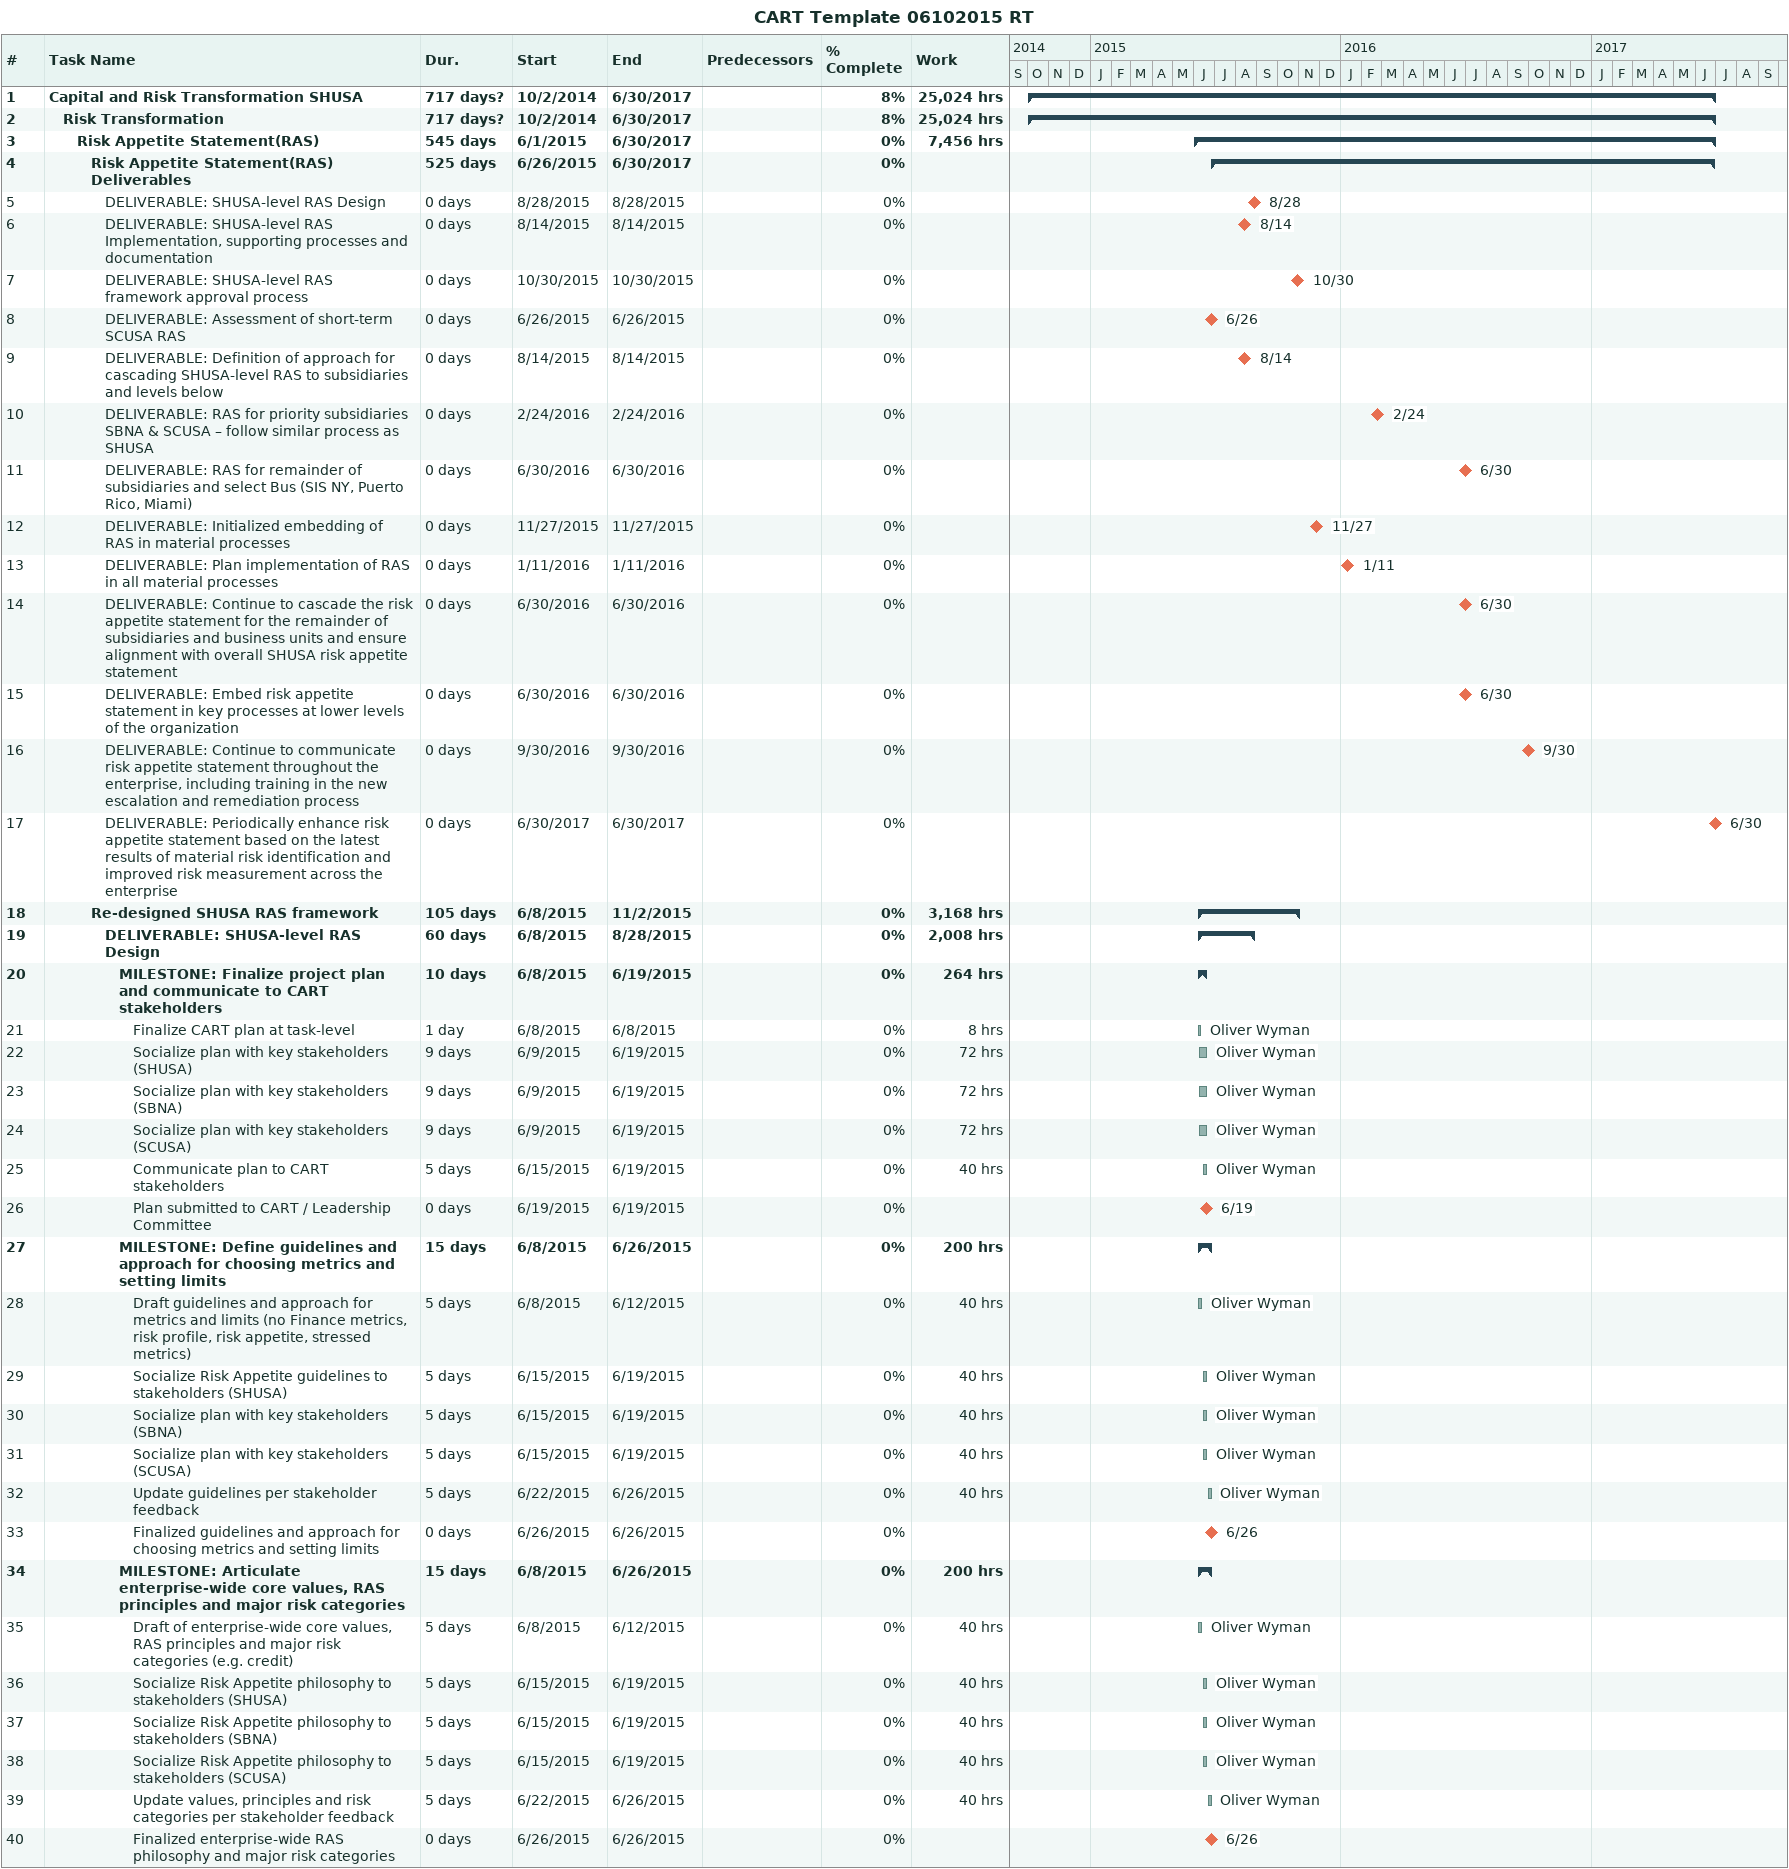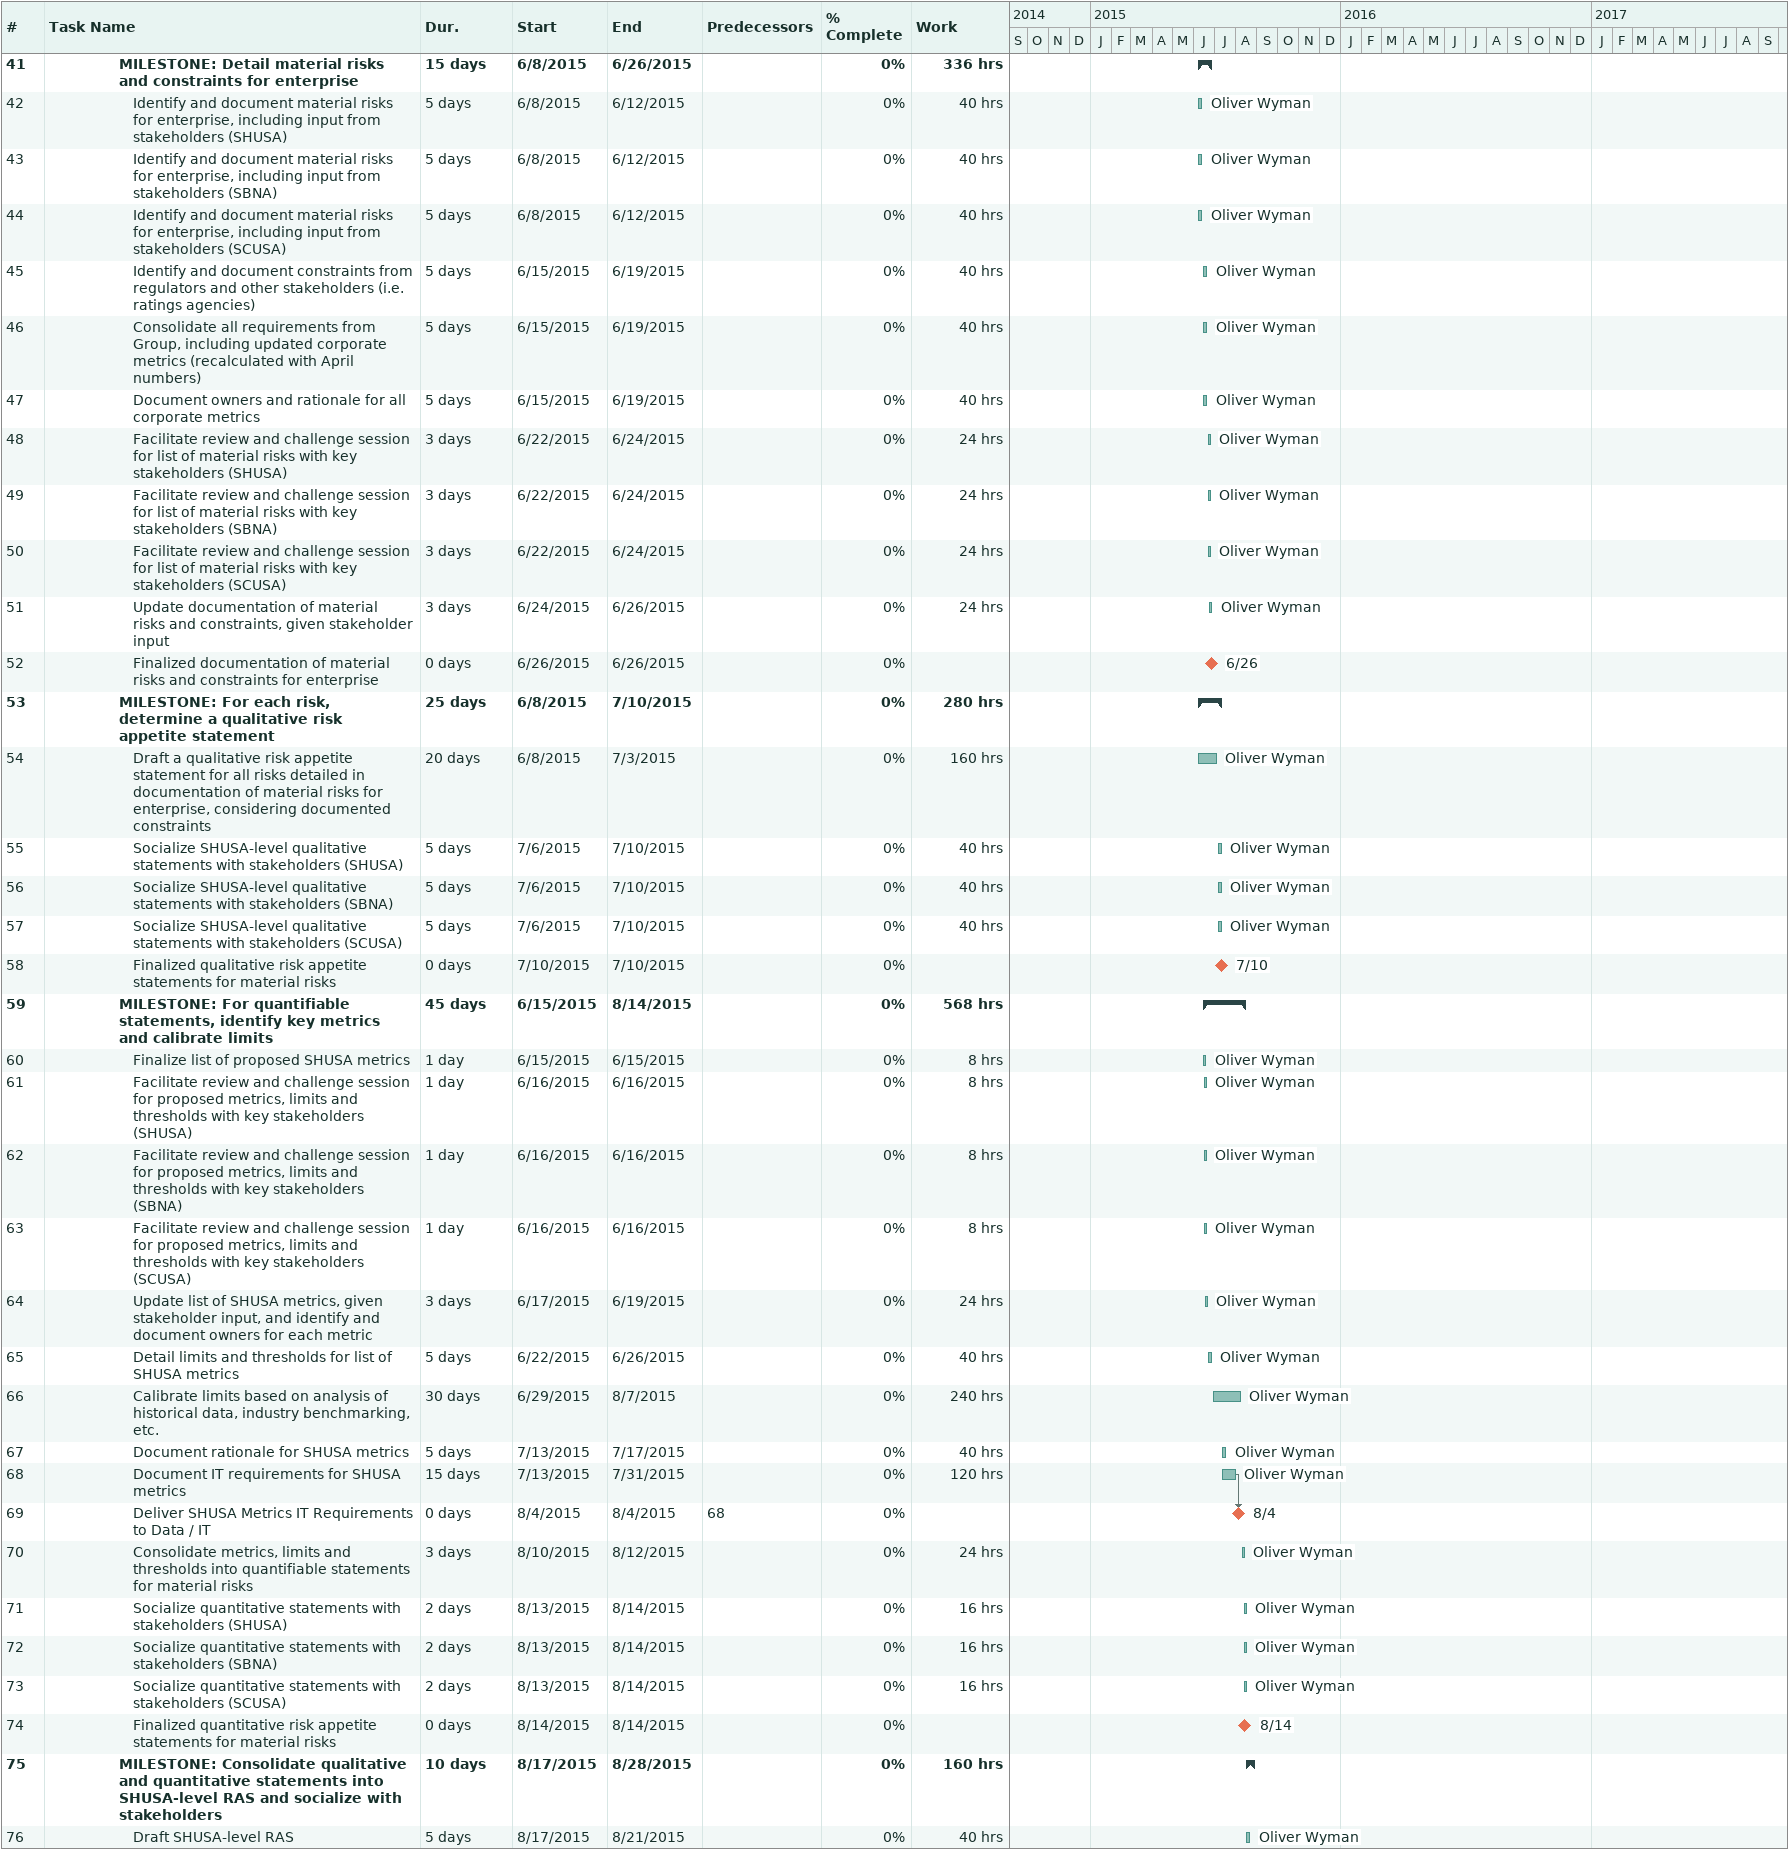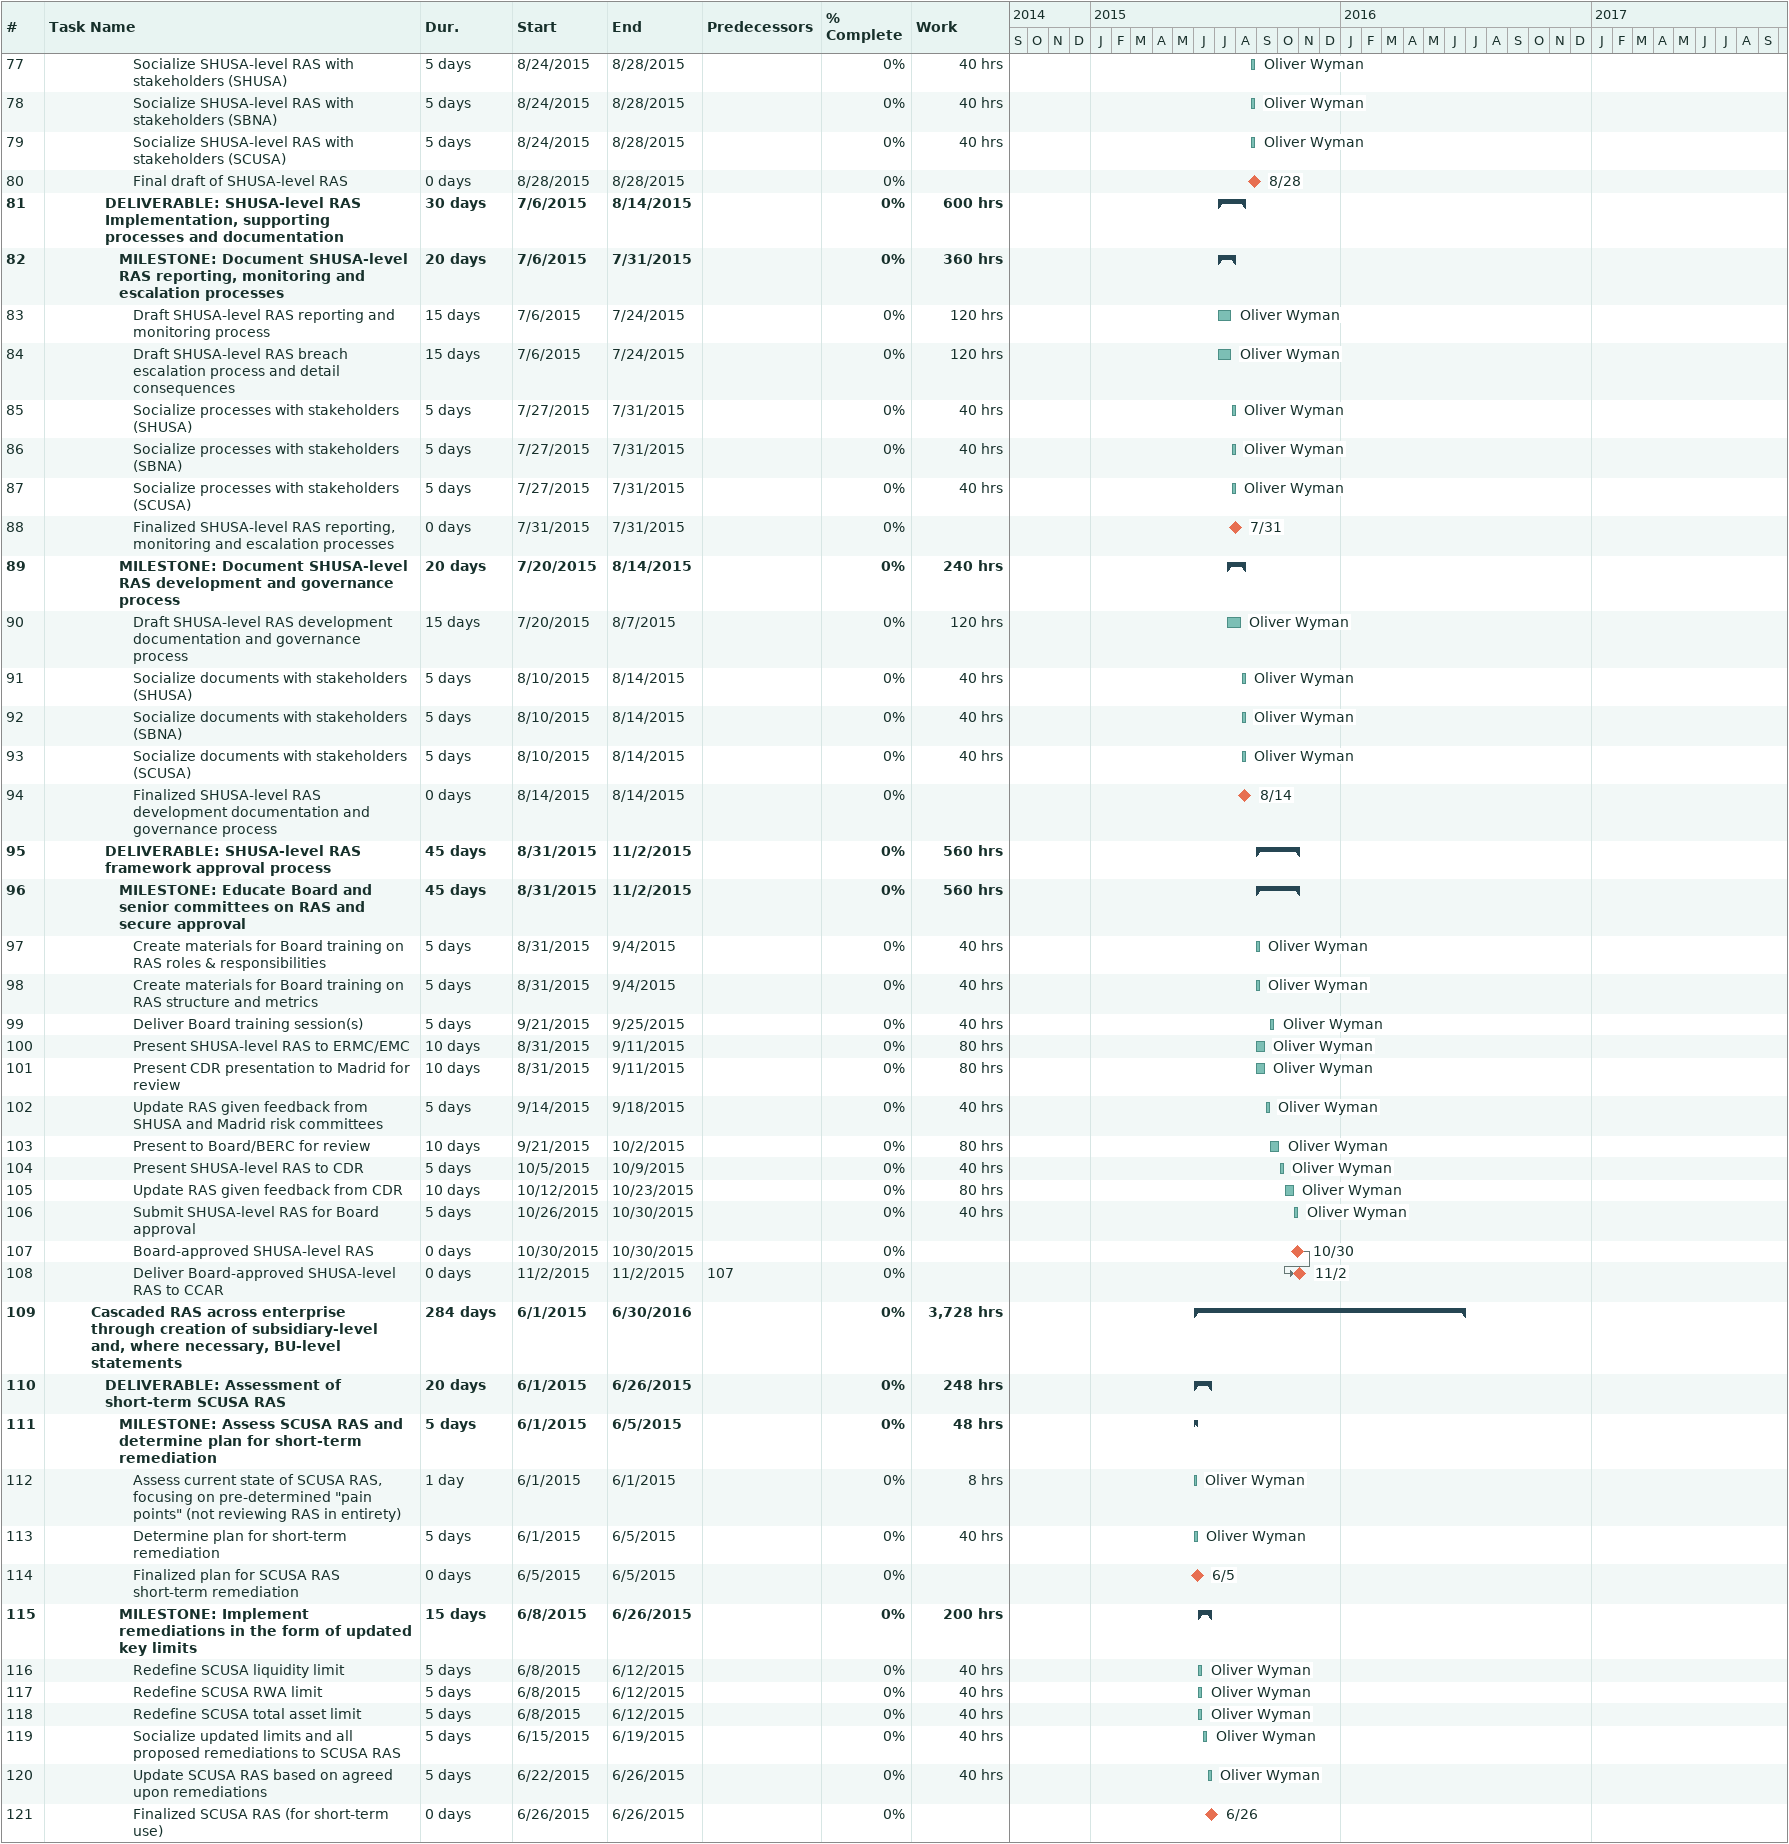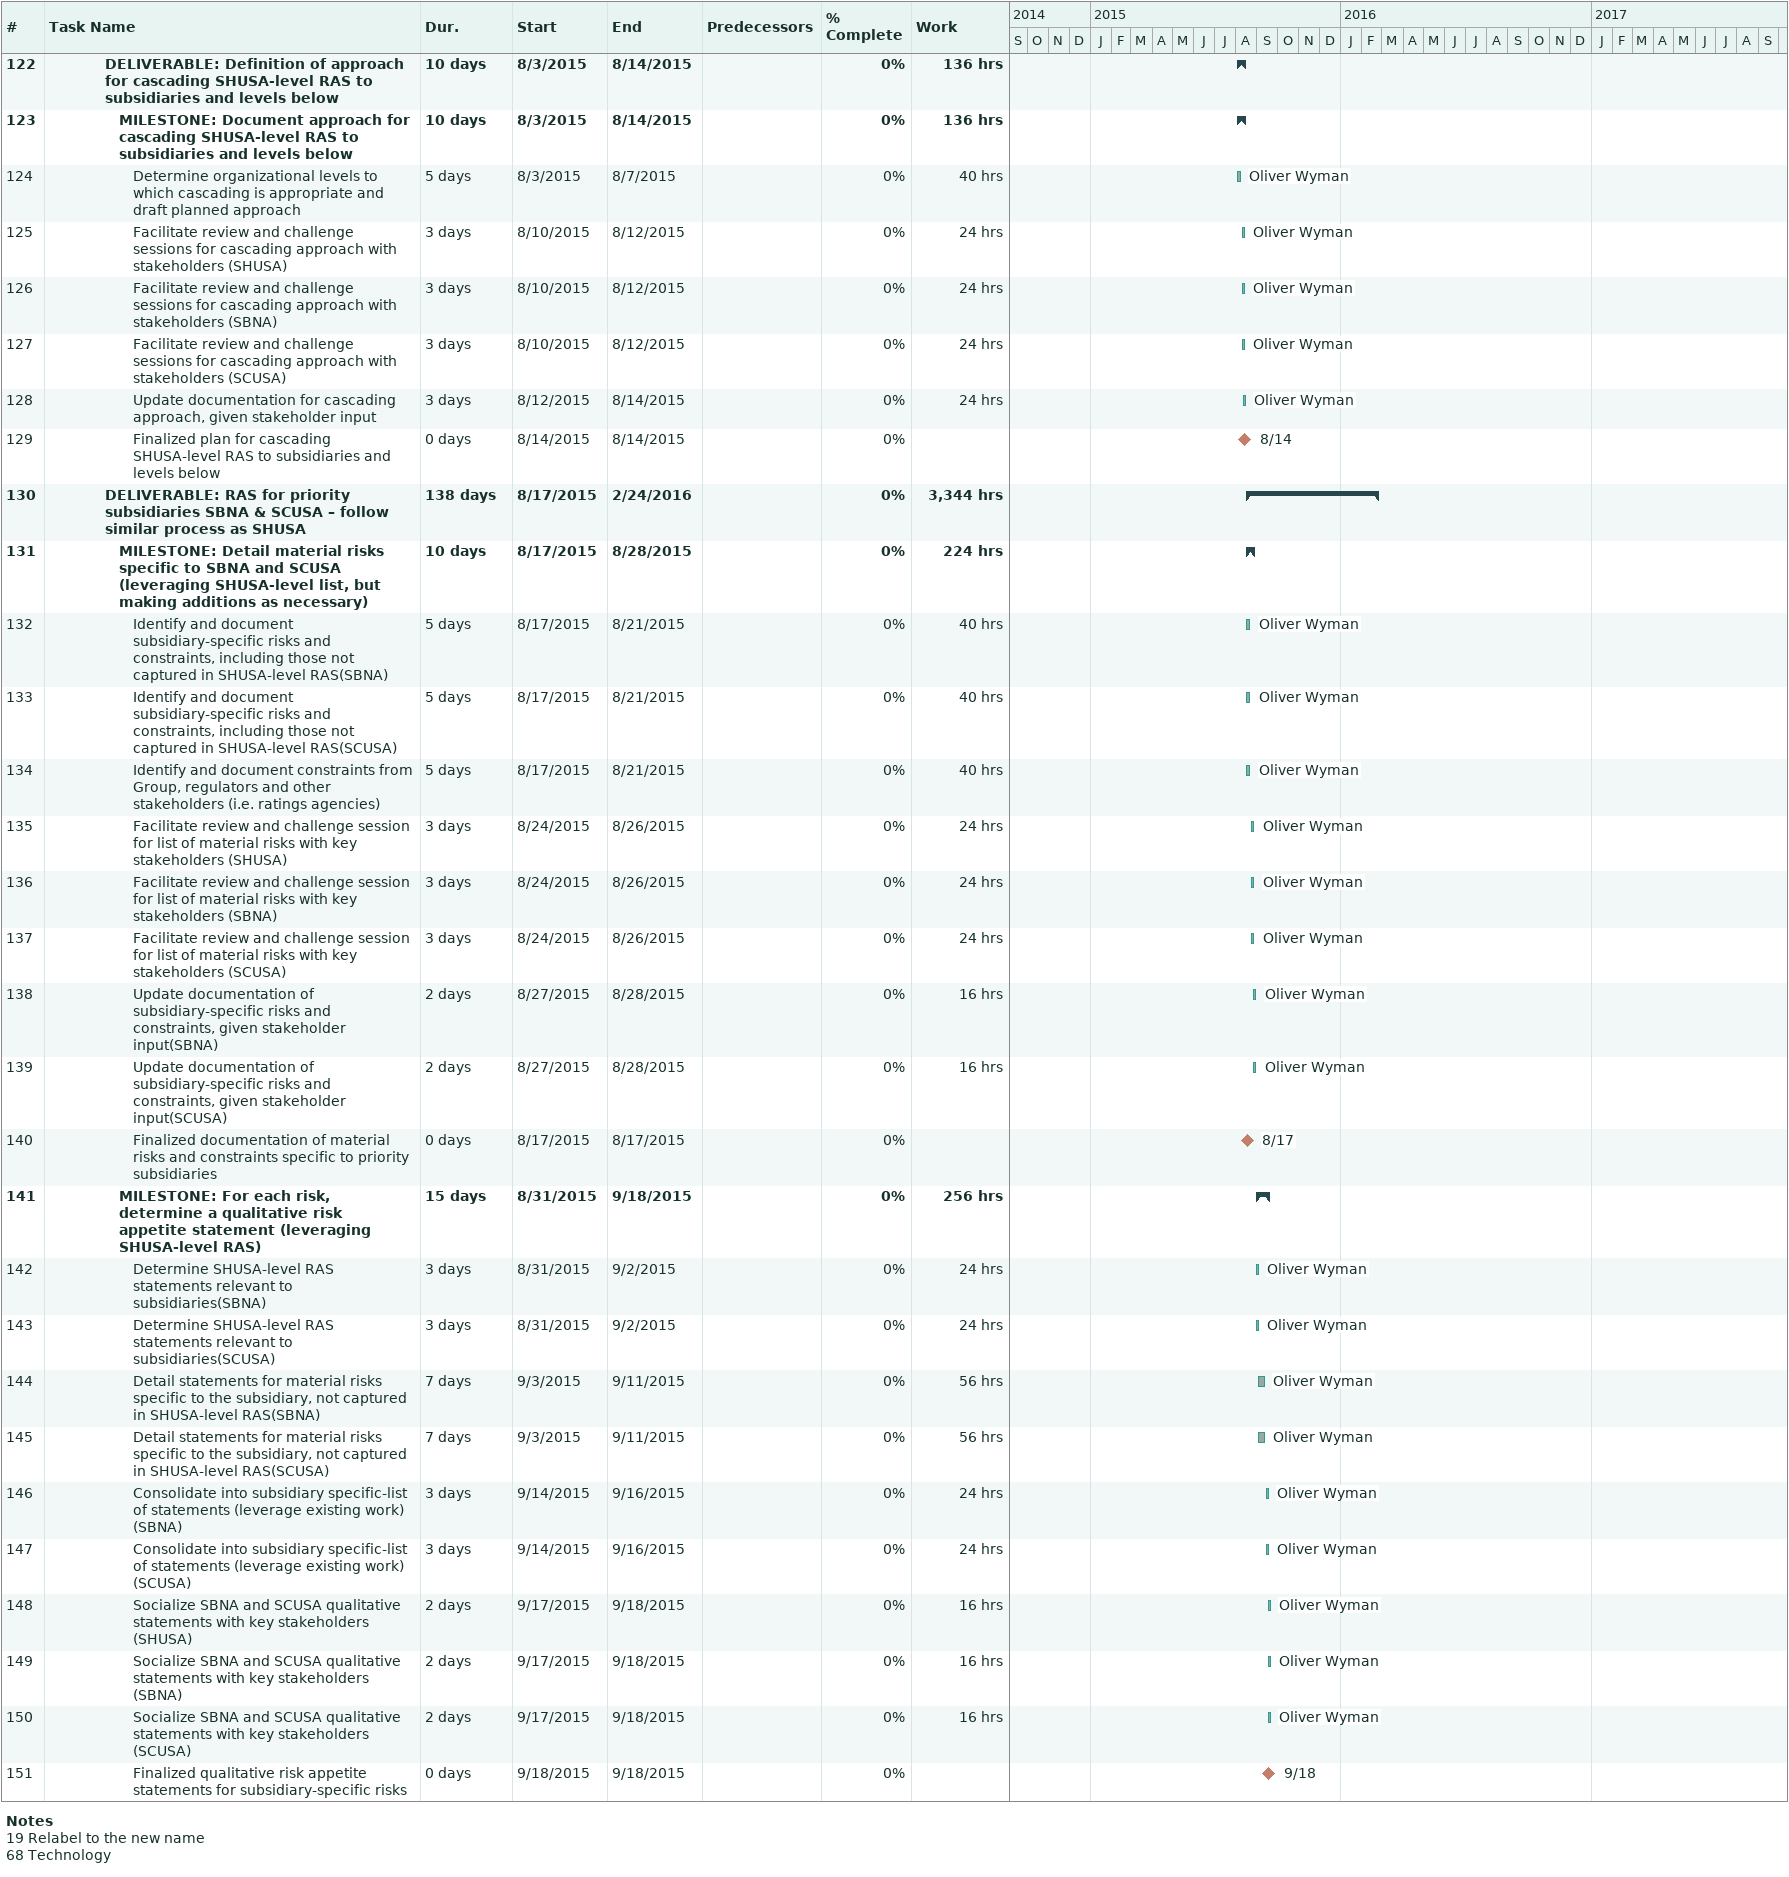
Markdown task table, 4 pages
CART Template 06102015 RT

| ID | Level | Task | Duration | Start | Finish | Predecessors | Resources | % complete | Work (h) |
|---|---|---|---|---|---|---|---|---|---|
| 1 | 1 | **Capital and Risk Transformation SHUSA** | 717d? | 2014-10-02 | 2017-06-30 |  |  | 8 | 25024 |
| 2 | 2 | **Risk Transformation** | 717d? | 2014-10-02 | 2017-06-30 |  |  | 8 | 25024 |
| 3 | 3 | **Risk Appetite Statement(RAS)** | 545d | 2015-06-01 | 2017-06-30 |  |  | 0 | 7456 |
| 4 | 4 | **Risk Appetite Statement(RAS) Deliverables** | 525d | 2015-06-26 | 2017-06-30 |  |  | 0 |  |
| 5 | 5 | DELIVERABLE: SHUSA-level RAS Design | 0d | 2015-08-28 | 2015-08-28 |  |  | 0 |  |
| 6 | 5 | DELIVERABLE: SHUSA-level RAS Implementation, supporting processes and documentation | 0d | 2015-08-14 | 2015-08-14 |  |  | 0 |  |
| 7 | 5 | DELIVERABLE: SHUSA-level RAS framework approval process | 0d | 2015-10-30 | 2015-10-30 |  |  | 0 |  |
| 8 | 5 | DELIVERABLE: Assessment of short-term SCUSA RAS | 0d | 2015-06-26 | 2015-06-26 |  |  | 0 |  |
| 9 | 5 | DELIVERABLE: Definition of approach for cascading SHUSA-level RAS to subsidiaries and levels below | 0d | 2015-08-14 | 2015-08-14 |  |  | 0 |  |
| 10 | 5 | DELIVERABLE: RAS for priority subsidiaries SBNA & SCUSA – follow similar process as SHUSA | 0d | 2016-02-24 | 2016-02-24 |  |  | 0 |  |
| 11 | 5 | DELIVERABLE: RAS for remainder of subsidiaries and select Bus (SIS NY, Puerto Rico, Miami) | 0d | 2016-06-30 | 2016-06-30 |  |  | 0 |  |
| 12 | 5 | DELIVERABLE: Initialized embedding of RAS in material processes | 0d | 2015-11-27 | 2015-11-27 |  |  | 0 |  |
| 13 | 5 | DELIVERABLE: Plan implementation of RAS in all material processes | 0d | 2016-01-11 | 2016-01-11 |  |  | 0 |  |
| 14 | 5 | DELIVERABLE: Continue to cascade the risk appetite statement for the remainder of subsidiaries and business units and ensure alignment with overall SHUSA risk appetite statement | 0d | 2016-06-30 | 2016-06-30 |  |  | 0 |  |
| 15 | 5 | DELIVERABLE: Embed risk appetite statement in key processes at lower levels of the organization | 0d | 2016-06-30 | 2016-06-30 |  |  | 0 |  |
| 16 | 5 | DELIVERABLE: Continue to communicate risk appetite statement throughout the enterprise, including training in the new escalation and remediation process | 0d | 2016-09-30 | 2016-09-30 |  |  | 0 |  |
| 17 | 5 | DELIVERABLE: Periodically enhance risk appetite statement based on the latest results of material risk identification and improved risk measurement across the enterprise | 0d | 2017-06-30 | 2017-06-30 |  |  | 0 |  |
| 18 | 4 | **Re-designed SHUSA RAS framework** | 105d | 2015-06-08 | 2015-11-02 |  |  | 0 | 3168 |
| 19 | 5 | **DELIVERABLE: SHUSA-level RAS Design** | 60d | 2015-06-08 | 2015-08-28 |  |  | 0 | 2008 |
| 20 | 6 | **MILESTONE: Finalize project plan and communicate to CART stakeholders** | 10d | 2015-06-08 | 2015-06-19 |  |  | 0 | 264 |
| 21 | 7 | Finalize CART plan at task-level | 1d | 2015-06-08 | 2015-06-08 |  | Oliver Wyman | 0 | 8 |
| 22 | 7 | Socialize plan with key stakeholders (SHUSA) | 9d | 2015-06-09 | 2015-06-19 |  | Oliver Wyman | 0 | 72 |
| 23 | 7 | Socialize plan with key stakeholders (SBNA) | 9d | 2015-06-09 | 2015-06-19 |  | Oliver Wyman | 0 | 72 |
| 24 | 7 | Socialize plan with key stakeholders (SCUSA) | 9d | 2015-06-09 | 2015-06-19 |  | Oliver Wyman | 0 | 72 |
| 25 | 7 | Communicate plan to CART stakeholders | 5d | 2015-06-15 | 2015-06-19 |  | Oliver Wyman | 0 | 40 |
| 26 | 7 | Plan submitted to CART / Leadership Committee | 0d | 2015-06-19 | 2015-06-19 |  |  | 0 |  |
| 27 | 6 | **MILESTONE: Define guidelines and approach for choosing metrics and setting limits** | 15d | 2015-06-08 | 2015-06-26 |  |  | 0 | 200 |
| 28 | 7 | Draft guidelines and approach for metrics and limits (no Finance metrics, risk profile, risk appetite, stressed metrics) | 5d | 2015-06-08 | 2015-06-12 |  | Oliver Wyman | 0 | 40 |
| 29 | 7 | Socialize Risk Appetite guidelines to stakeholders (SHUSA) | 5d | 2015-06-15 | 2015-06-19 |  | Oliver Wyman | 0 | 40 |
| 30 | 7 | Socialize plan with key stakeholders (SBNA) | 5d | 2015-06-15 | 2015-06-19 |  | Oliver Wyman | 0 | 40 |
| 31 | 7 | Socialize plan with key stakeholders (SCUSA) | 5d | 2015-06-15 | 2015-06-19 |  | Oliver Wyman | 0 | 40 |
| 32 | 7 | Update guidelines per stakeholder feedback | 5d | 2015-06-22 | 2015-06-26 |  | Oliver Wyman | 0 | 40 |
| 33 | 7 | Finalized guidelines and approach for choosing metrics and setting limits | 0d | 2015-06-26 | 2015-06-26 |  |  | 0 |  |
| 34 | 6 | **MILESTONE: Articulate enterprise-wide core values, RAS principles and major risk categories** | 15d | 2015-06-08 | 2015-06-26 |  |  | 0 | 200 |
| 35 | 7 | Draft of enterprise-wide core values, RAS principles and major risk categories (e.g. credit) | 5d | 2015-06-08 | 2015-06-12 |  | Oliver Wyman | 0 | 40 |
| 36 | 7 | Socialize Risk Appetite philosophy to stakeholders (SHUSA) | 5d | 2015-06-15 | 2015-06-19 |  | Oliver Wyman | 0 | 40 |
| 37 | 7 | Socialize Risk Appetite philosophy to stakeholders (SBNA) | 5d | 2015-06-15 | 2015-06-19 |  | Oliver Wyman | 0 | 40 |
| 38 | 7 | Socialize Risk Appetite philosophy to stakeholders (SCUSA) | 5d | 2015-06-15 | 2015-06-19 |  | Oliver Wyman | 0 | 40 |
| 39 | 7 | Update values, principles and risk categories per stakeholder feedback | 5d | 2015-06-22 | 2015-06-26 |  | Oliver Wyman | 0 | 40 |
| 40 | 7 | Finalized enterprise-wide RAS philosophy and major risk categories | 0d | 2015-06-26 | 2015-06-26 |  |  | 0 |  |
| 41 | 6 | **MILESTONE: Detail material risks and constraints for enterprise** | 15d | 2015-06-08 | 2015-06-26 |  |  | 0 | 336 |
| 42 | 7 | Identify and document material risks for enterprise, including input from stakeholders (SHUSA) | 5d | 2015-06-08 | 2015-06-12 |  | Oliver Wyman | 0 | 40 |
| 43 | 7 | Identify and document material risks for enterprise, including input from stakeholders (SBNA) | 5d | 2015-06-08 | 2015-06-12 |  | Oliver Wyman | 0 | 40 |
| 44 | 7 | Identify and document material risks for enterprise, including input from stakeholders (SCUSA) | 5d | 2015-06-08 | 2015-06-12 |  | Oliver Wyman | 0 | 40 |
| 45 | 7 | Identify and document constraints from regulators and other stakeholders (i.e. ratings agencies) | 5d | 2015-06-15 | 2015-06-19 |  | Oliver Wyman | 0 | 40 |
| 46 | 7 | Consolidate all requirements from Group, including updated corporate metrics (recalculated with April numbers) | 5d | 2015-06-15 | 2015-06-19 |  | Oliver Wyman | 0 | 40 |
| 47 | 7 | Document owners and rationale for all corporate metrics | 5d | 2015-06-15 | 2015-06-19 |  | Oliver Wyman | 0 | 40 |
| 48 | 7 | Facilitate review and challenge session for list of material risks with key stakeholders (SHUSA) | 3d | 2015-06-22 | 2015-06-24 |  | Oliver Wyman | 0 | 24 |
| 49 | 7 | Facilitate review and challenge session for list of material risks with key stakeholders (SBNA) | 3d | 2015-06-22 | 2015-06-24 |  | Oliver Wyman | 0 | 24 |
| 50 | 7 | Facilitate review and challenge session for list of material risks with key stakeholders (SCUSA) | 3d | 2015-06-22 | 2015-06-24 |  | Oliver Wyman | 0 | 24 |
| 51 | 7 | Update documentation of material risks and constraints, given stakeholder input | 3d | 2015-06-24 | 2015-06-26 |  | Oliver Wyman | 0 | 24 |
| 52 | 7 | Finalized documentation of material risks and constraints for enterprise | 0d | 2015-06-26 | 2015-06-26 |  |  | 0 |  |
| 53 | 6 | **MILESTONE: For each risk, determine a qualitative risk appetite statement** | 25d | 2015-06-08 | 2015-07-10 |  |  | 0 | 280 |
| 54 | 7 | Draft a qualitative risk appetite statement for all risks detailed in documentation of material risks for enterprise, considering documented constraints | 20d | 2015-06-08 | 2015-07-03 |  | Oliver Wyman | 0 | 160 |
| 55 | 7 | Socialize SHUSA-level qualitative statements with stakeholders (SHUSA) | 5d | 2015-07-06 | 2015-07-10 |  | Oliver Wyman | 0 | 40 |
| 56 | 7 | Socialize SHUSA-level qualitative statements with stakeholders (SBNA) | 5d | 2015-07-06 | 2015-07-10 |  | Oliver Wyman | 0 | 40 |
| 57 | 7 | Socialize SHUSA-level qualitative statements with stakeholders (SCUSA) | 5d | 2015-07-06 | 2015-07-10 |  | Oliver Wyman | 0 | 40 |
| 58 | 7 | Finalized qualitative risk appetite statements for material risks | 0d | 2015-07-10 | 2015-07-10 |  |  | 0 |  |
| 59 | 6 | **MILESTONE: For quantifiable statements, identify key metrics and calibrate limits** | 45d | 2015-06-15 | 2015-08-14 |  |  | 0 | 568 |
| 60 | 7 | Finalize list of proposed SHUSA metrics | 1d | 2015-06-15 | 2015-06-15 |  | Oliver Wyman | 0 | 8 |
| 61 | 7 | Facilitate review and challenge session for proposed metrics, limits and thresholds with key stakeholders (SHUSA) | 1d | 2015-06-16 | 2015-06-16 |  | Oliver Wyman | 0 | 8 |
| 62 | 7 | Facilitate review and challenge session for proposed metrics, limits and thresholds with key stakeholders (SBNA) | 1d | 2015-06-16 | 2015-06-16 |  | Oliver Wyman | 0 | 8 |
| 63 | 7 | Facilitate review and challenge session for proposed metrics, limits and thresholds with key stakeholders (SCUSA) | 1d | 2015-06-16 | 2015-06-16 |  | Oliver Wyman | 0 | 8 |
| 64 | 7 | Update list of SHUSA metrics, given stakeholder input, and identify and document owners for each metric | 3d | 2015-06-17 | 2015-06-19 |  | Oliver Wyman | 0 | 24 |
| 65 | 7 | Detail limits and thresholds for list of SHUSA metrics | 5d | 2015-06-22 | 2015-06-26 |  | Oliver Wyman | 0 | 40 |
| 66 | 7 | Calibrate limits based on analysis of historical data, industry benchmarking, etc. | 30d | 2015-06-29 | 2015-08-07 |  | Oliver Wyman | 0 | 240 |
| 67 | 7 | Document rationale for SHUSA metrics | 5d | 2015-07-13 | 2015-07-17 |  | Oliver Wyman | 0 | 40 |
| 68 | 7 | Document IT requirements for SHUSA metrics | 15d | 2015-07-13 | 2015-07-31 |  | Oliver Wyman | 0 | 120 |
| 69 | 7 | Deliver SHUSA Metrics IT Requirements to Data / IT | 0d | 2015-08-04 | 2015-08-04 | 68 |  | 0 |  |
| 70 | 7 | Consolidate metrics, limits and thresholds into quantifiable statements for material risks | 3d | 2015-08-10 | 2015-08-12 |  | Oliver Wyman | 0 | 24 |
| 71 | 7 | Socialize quantitative statements with stakeholders (SHUSA) | 2d | 2015-08-13 | 2015-08-14 |  | Oliver Wyman | 0 | 16 |
| 72 | 7 | Socialize quantitative statements with stakeholders (SBNA) | 2d | 2015-08-13 | 2015-08-14 |  | Oliver Wyman | 0 | 16 |
| 73 | 7 | Socialize quantitative statements with stakeholders (SCUSA) | 2d | 2015-08-13 | 2015-08-14 |  | Oliver Wyman | 0 | 16 |
| 74 | 7 | Finalized quantitative risk appetite statements for material risks | 0d | 2015-08-14 | 2015-08-14 |  |  | 0 |  |
| 75 | 6 | **MILESTONE: Consolidate qualitative and quantitative statements into SHUSA-level RAS and socialize with stakeholders** | 10d | 2015-08-17 | 2015-08-28 |  |  | 0 | 160 |
| 76 | 7 | Draft SHUSA-level RAS | 5d | 2015-08-17 | 2015-08-21 |  | Oliver Wyman | 0 | 40 |
| 77 | 7 | Socialize SHUSA-level RAS with stakeholders (SHUSA) | 5d | 2015-08-24 | 2015-08-28 |  | Oliver Wyman | 0 | 40 |
| 78 | 7 | Socialize SHUSA-level RAS with stakeholders (SBNA) | 5d | 2015-08-24 | 2015-08-28 |  | Oliver Wyman | 0 | 40 |
| 79 | 7 | Socialize SHUSA-level RAS with stakeholders (SCUSA) | 5d | 2015-08-24 | 2015-08-28 |  | Oliver Wyman | 0 | 40 |
| 80 | 7 | Final draft of SHUSA-level RAS | 0d | 2015-08-28 | 2015-08-28 |  |  | 0 |  |
| 81 | 5 | **DELIVERABLE: SHUSA-level RAS Implementation, supporting processes and documentation** | 30d | 2015-07-06 | 2015-08-14 |  |  | 0 | 600 |
| 82 | 6 | **MILESTONE: Document SHUSA-level RAS reporting, monitoring and escalation processes** | 20d | 2015-07-06 | 2015-07-31 |  |  | 0 | 360 |
| 83 | 7 | Draft SHUSA-level RAS reporting and monitoring process | 15d | 2015-07-06 | 2015-07-24 |  | Oliver Wyman | 0 | 120 |
| 84 | 7 | Draft SHUSA-level RAS breach escalation process and detail consequences | 15d | 2015-07-06 | 2015-07-24 |  | Oliver Wyman | 0 | 120 |
| 85 | 7 | Socialize processes with stakeholders (SHUSA) | 5d | 2015-07-27 | 2015-07-31 |  | Oliver Wyman | 0 | 40 |
| 86 | 7 | Socialize processes with stakeholders (SBNA) | 5d | 2015-07-27 | 2015-07-31 |  | Oliver Wyman | 0 | 40 |
| 87 | 7 | Socialize processes with stakeholders (SCUSA) | 5d | 2015-07-27 | 2015-07-31 |  | Oliver Wyman | 0 | 40 |
| 88 | 7 | Finalized SHUSA-level RAS reporting, monitoring and escalation processes | 0d | 2015-07-31 | 2015-07-31 |  |  | 0 |  |
| 89 | 6 | **MILESTONE: Document SHUSA-level RAS development and governance process** | 20d | 2015-07-20 | 2015-08-14 |  |  | 0 | 240 |
| 90 | 7 | Draft SHUSA-level RAS development documentation and governance process | 15d | 2015-07-20 | 2015-08-07 |  | Oliver Wyman | 0 | 120 |
| 91 | 7 | Socialize documents with stakeholders (SHUSA) | 5d | 2015-08-10 | 2015-08-14 |  | Oliver Wyman | 0 | 40 |
| 92 | 7 | Socialize documents with stakeholders (SBNA) | 5d | 2015-08-10 | 2015-08-14 |  | Oliver Wyman | 0 | 40 |
| 93 | 7 | Socialize documents with stakeholders (SCUSA) | 5d | 2015-08-10 | 2015-08-14 |  | Oliver Wyman | 0 | 40 |
| 94 | 7 | Finalized SHUSA-level RAS development documentation and governance process | 0d | 2015-08-14 | 2015-08-14 |  |  | 0 |  |
| 95 | 5 | **DELIVERABLE: SHUSA-level RAS framework approval process** | 45d | 2015-08-31 | 2015-11-02 |  |  | 0 | 560 |
| 96 | 6 | **MILESTONE: Educate Board and senior committees on RAS and secure approval** | 45d | 2015-08-31 | 2015-11-02 |  |  | 0 | 560 |
| 97 | 7 | Create materials for Board training on RAS roles & responsibilities | 5d | 2015-08-31 | 2015-09-04 |  | Oliver Wyman | 0 | 40 |
| 98 | 7 | Create materials for Board training on RAS structure and metrics | 5d | 2015-08-31 | 2015-09-04 |  | Oliver Wyman | 0 | 40 |
| 99 | 7 | Deliver Board training session(s) | 5d | 2015-09-21 | 2015-09-25 |  | Oliver Wyman | 0 | 40 |
| 100 | 7 | Present SHUSA-level RAS to ERMC/EMC | 10d | 2015-08-31 | 2015-09-11 |  | Oliver Wyman | 0 | 80 |
| 101 | 7 | Present CDR presentation to Madrid for review | 10d | 2015-08-31 | 2015-09-11 |  | Oliver Wyman | 0 | 80 |
| 102 | 7 | Update RAS given feedback from SHUSA and Madrid risk committees | 5d | 2015-09-14 | 2015-09-18 |  | Oliver Wyman | 0 | 40 |
| 103 | 7 | Present to Board/BERC for review | 10d | 2015-09-21 | 2015-10-02 |  | Oliver Wyman | 0 | 80 |
| 104 | 7 | Present SHUSA-level RAS to CDR | 5d | 2015-10-05 | 2015-10-09 |  | Oliver Wyman | 0 | 40 |
| 105 | 7 | Update RAS given feedback from CDR | 10d | 2015-10-12 | 2015-10-23 |  | Oliver Wyman | 0 | 80 |
| 106 | 7 | Submit SHUSA-level RAS for Board approval | 5d | 2015-10-26 | 2015-10-30 |  | Oliver Wyman | 0 | 40 |
| 107 | 7 | Board-approved SHUSA-level RAS | 0d | 2015-10-30 | 2015-10-30 |  |  | 0 |  |
| 108 | 7 | Deliver Board-approved SHUSA-level RAS to CCAR | 0d | 2015-11-02 | 2015-11-02 | 107 |  | 0 |  |
| 109 | 4 | **Cascaded RAS across enterprise through creation of subsidiary-level and, where necessary, BU-level statements** | 284d | 2015-06-01 | 2016-06-30 |  |  | 0 | 3728 |
| 110 | 5 | **DELIVERABLE: Assessment of short-term SCUSA RAS** | 20d | 2015-06-01 | 2015-06-26 |  |  | 0 | 248 |
| 111 | 6 | **MILESTONE: Assess SCUSA RAS and determine plan for short-term remediation** | 5d | 2015-06-01 | 2015-06-05 |  |  | 0 | 48 |
| 112 | 7 | Assess current state of SCUSA RAS, focusing on pre-determined "pain points" (not reviewing RAS in entirety) | 1d | 2015-06-01 | 2015-06-01 |  | Oliver Wyman | 0 | 8 |
| 113 | 7 | Determine plan for short-term remediation | 5d | 2015-06-01 | 2015-06-05 |  | Oliver Wyman | 0 | 40 |
| 114 | 7 | Finalized plan for SCUSA RAS short-term remediation | 0d | 2015-06-05 | 2015-06-05 |  |  | 0 |  |
| 115 | 6 | **MILESTONE: Implement remediations in the form of updated key limits** | 15d | 2015-06-08 | 2015-06-26 |  |  | 0 | 200 |
| 116 | 7 | Redefine SCUSA liquidity limit | 5d | 2015-06-08 | 2015-06-12 |  | Oliver Wyman | 0 | 40 |
| 117 | 7 | Redefine SCUSA RWA limit | 5d | 2015-06-08 | 2015-06-12 |  | Oliver Wyman | 0 | 40 |
| 118 | 7 | Redefine SCUSA total asset limit | 5d | 2015-06-08 | 2015-06-12 |  | Oliver Wyman | 0 | 40 |
| 119 | 7 | Socialize updated limits and all proposed remediations to SCUSA RAS | 5d | 2015-06-15 | 2015-06-19 |  | Oliver Wyman | 0 | 40 |
| 120 | 7 | Update SCUSA RAS based on agreed upon remediations | 5d | 2015-06-22 | 2015-06-26 |  | Oliver Wyman | 0 | 40 |
| 121 | 7 | Finalized SCUSA RAS (for short-term use) | 0d | 2015-06-26 | 2015-06-26 |  |  | 0 |  |
| 122 | 5 | **DELIVERABLE: Definition of approach for cascading SHUSA-level RAS to subsidiaries and levels below** | 10d | 2015-08-03 | 2015-08-14 |  |  | 0 | 136 |
| 123 | 6 | **MILESTONE: Document approach for cascading SHUSA-level RAS to subsidiaries and levels below** | 10d | 2015-08-03 | 2015-08-14 |  |  | 0 | 136 |
| 124 | 7 | Determine organizational levels to which cascading is appropriate and draft planned approach | 5d | 2015-08-03 | 2015-08-07 |  | Oliver Wyman | 0 | 40 |
| 125 | 7 | Facilitate review and challenge sessions for cascading approach with stakeholders (SHUSA) | 3d | 2015-08-10 | 2015-08-12 |  | Oliver Wyman | 0 | 24 |
| 126 | 7 | Facilitate review and challenge sessions for cascading approach with stakeholders (SBNA) | 3d | 2015-08-10 | 2015-08-12 |  | Oliver Wyman | 0 | 24 |
| 127 | 7 | Facilitate review and challenge sessions for cascading approach with stakeholders (SCUSA) | 3d | 2015-08-10 | 2015-08-12 |  | Oliver Wyman | 0 | 24 |
| 128 | 7 | Update documentation for cascading approach, given stakeholder input | 3d | 2015-08-12 | 2015-08-14 |  | Oliver Wyman | 0 | 24 |
| 129 | 7 | Finalized plan for cascading SHUSA-level RAS to subsidiaries and levels below | 0d | 2015-08-14 | 2015-08-14 |  |  | 0 |  |
| 130 | 5 | **DELIVERABLE: RAS for priority subsidiaries SBNA & SCUSA – follow similar process as SHUSA** | 138d | 2015-08-17 | 2016-02-24 |  |  | 0 | 3344 |
| 131 | 6 | **MILESTONE: Detail material risks specific to SBNA and SCUSA (leveraging SHUSA-level list, but making additions as necessary)** | 10d | 2015-08-17 | 2015-08-28 |  |  | 0 | 224 |
| 132 | 7 | Identify and document subsidiary-specific risks and constraints, including those not captured in SHUSA-level RAS(SBNA) | 5d | 2015-08-17 | 2015-08-21 |  | Oliver Wyman | 0 | 40 |
| 133 | 7 | Identify and document subsidiary-specific risks and constraints, including those not captured in SHUSA-level RAS(SCUSA) | 5d | 2015-08-17 | 2015-08-21 |  | Oliver Wyman | 0 | 40 |
| 134 | 7 | Identify and document constraints from Group, regulators and other stakeholders (i.e. ratings agencies) | 5d | 2015-08-17 | 2015-08-21 |  | Oliver Wyman | 0 | 40 |
| 135 | 7 | Facilitate review and challenge session for list of material risks with key stakeholders (SHUSA) | 3d | 2015-08-24 | 2015-08-26 |  | Oliver Wyman | 0 | 24 |
| 136 | 7 | Facilitate review and challenge session for list of material risks with key stakeholders (SBNA) | 3d | 2015-08-24 | 2015-08-26 |  | Oliver Wyman | 0 | 24 |
| 137 | 7 | Facilitate review and challenge session for list of material risks with key stakeholders (SCUSA) | 3d | 2015-08-24 | 2015-08-26 |  | Oliver Wyman | 0 | 24 |
| 138 | 7 | Update documentation of subsidiary-specific risks and constraints, given stakeholder input(SBNA) | 2d | 2015-08-27 | 2015-08-28 |  | Oliver Wyman | 0 | 16 |
| 139 | 7 | Update documentation of subsidiary-specific risks and constraints, given stakeholder input(SCUSA) | 2d | 2015-08-27 | 2015-08-28 |  | Oliver Wyman | 0 | 16 |
| 140 | 7 | Finalized documentation of material risks and constraints specific to priority subsidiaries | 0d | 2015-08-17 | 2015-08-17 |  |  | 0 |  |
| 141 | 6 | **MILESTONE: For each risk, determine a qualitative risk appetite statement (leveraging SHUSA-level RAS)** | 15d | 2015-08-31 | 2015-09-18 |  |  | 0 | 256 |
| 142 | 7 | Determine SHUSA-level RAS statements relevant to subsidiaries(SBNA) | 3d | 2015-08-31 | 2015-09-02 |  | Oliver Wyman | 0 | 24 |
| 143 | 7 | Determine SHUSA-level RAS statements relevant to subsidiaries(SCUSA) | 3d | 2015-08-31 | 2015-09-02 |  | Oliver Wyman | 0 | 24 |
| 144 | 7 | Detail statements for material risks specific to the subsidiary, not captured in SHUSA-level RAS(SBNA) | 7d | 2015-09-03 | 2015-09-11 |  | Oliver Wyman | 0 | 56 |
| 145 | 7 | Detail statements for material risks specific to the subsidiary, not captured in SHUSA-level RAS(SCUSA) | 7d | 2015-09-03 | 2015-09-11 |  | Oliver Wyman | 0 | 56 |
| 146 | 7 | Consolidate into subsidiary specific-list of statements (leverage existing work) (SBNA) | 3d | 2015-09-14 | 2015-09-16 |  | Oliver Wyman | 0 | 24 |
| 147 | 7 | Consolidate into subsidiary specific-list of statements (leverage existing work) (SCUSA) | 3d | 2015-09-14 | 2015-09-16 |  | Oliver Wyman | 0 | 24 |
| 148 | 7 | Socialize SBNA and SCUSA qualitative statements with key stakeholders (SHUSA) | 2d | 2015-09-17 | 2015-09-18 |  | Oliver Wyman | 0 | 16 |
| 149 | 7 | Socialize SBNA and SCUSA qualitative statements with key stakeholders (SBNA) | 2d | 2015-09-17 | 2015-09-18 |  | Oliver Wyman | 0 | 16 |
| 150 | 7 | Socialize SBNA and SCUSA qualitative statements with key stakeholders (SCUSA) | 2d | 2015-09-17 | 2015-09-18 |  | Oliver Wyman | 0 | 16 |
| 151 | 7 | Finalized qualitative risk appetite statements for subsidiary-specific risks | 0d | 2015-09-18 | 2015-09-18 |  |  | 0 |  |

Notes
- 19: Relabel to the new name
- 68: Technology
